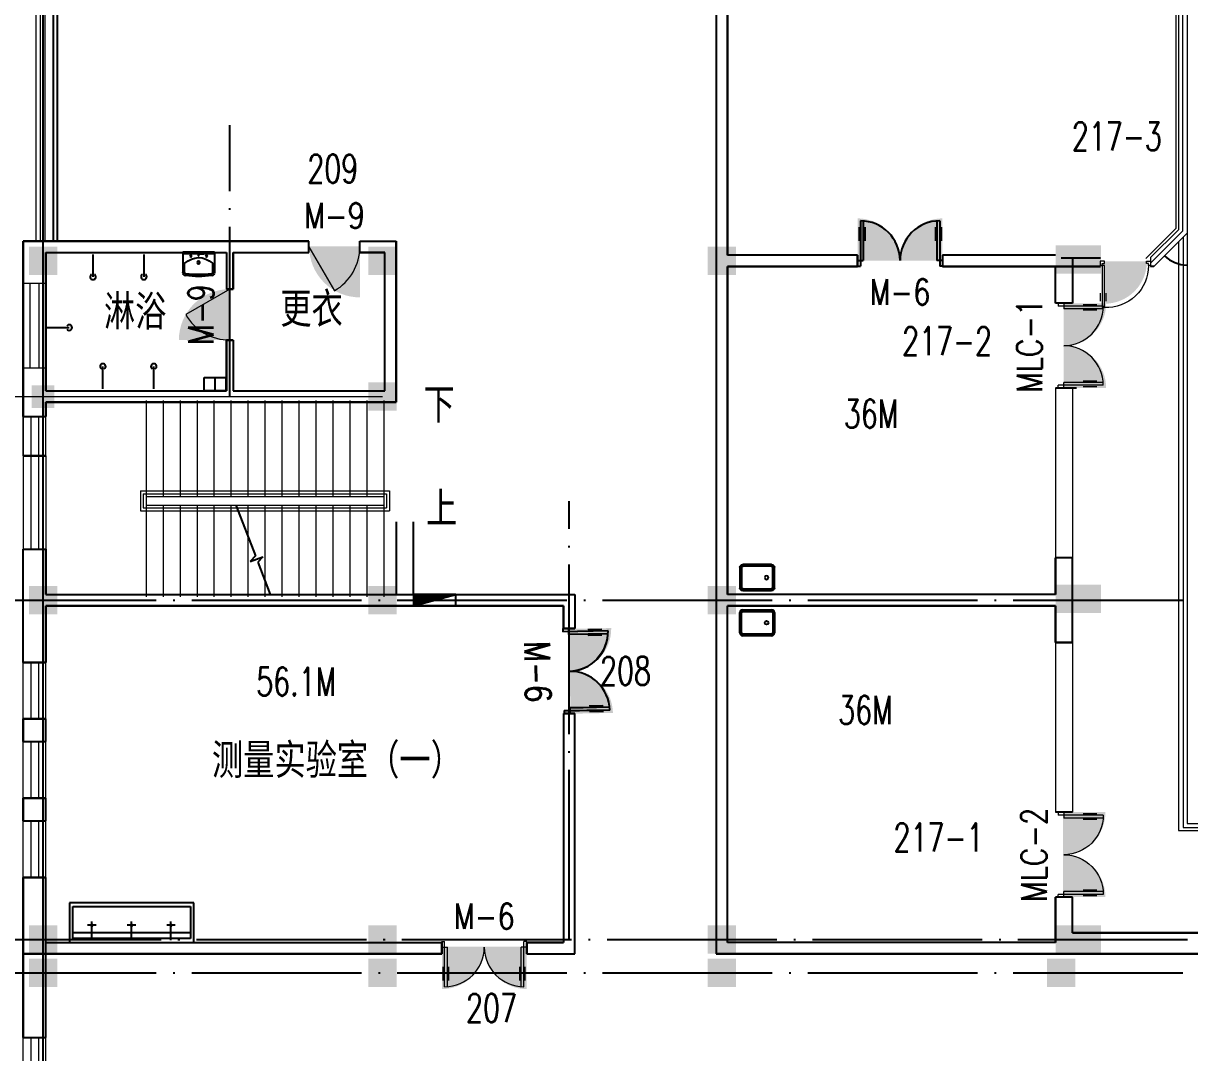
# Model space of a CAD drawing. Extents: x -220435 to 246757, y -381552 to -223577.
# Drawn here: x -36447 to -15827, y -331089 to -312890 of the extents above; entities that cross this region are included whole.
import ezdxf
from ezdxf.enums import TextEntityAlignment as Align

# ---------------------------------------------------------------- set-up
doc = ezdxf.new("R2010")
doc.units = 0
doc.header["$LTSCALE"] = 1500
doc.header["$MEASUREMENT"] = 0
doc.linetypes.add('DASH', pattern=[0.35, 0.25, -0.1])
doc.linetypes.add('DOTE', pattern=[2.42, 2, -0.2, 0.02, -0.2])
doc.layers.get('0').update_dxf_attribs({"linetype": 'CONTINUOUS'})
doc.layers.get('DEFPOINTS').update_dxf_attribs({"linetype": 'CONTINUOUS'})
for name, color, linetype in [('COLUMN', 7, 'CONTINUOUS'), ('DOTE', 7, 'DOTE'), ('JELIBTLTC', 7, 'CONTINUOUS'), ('LVTRY', 7, 'CONTINUOUS'), ('PUB_WALL', 7, 'CONTINUOUS'), ('STAIR', 7, 'CONTINUOUS'), ('WALL', 7, 'CONTINUOUS'), ('WINDOW_TEXT', 7, 'CONTINUOUS'), ('模压门', 90, 'CONTINUOUS'), ('防盗门', 180, 'CONTINUOUS')]:
    doc.layers.add(name, color=color, linetype=linetype)
for name, color, linetype, lineweight in [('PUB_DIM', 7, 'CONTINUOUS', 0), ('WINDOW', 7, 'CONTINUOUS', 0), ('我的', 7, 'CONTINUOUS', 0)]:
    doc.layers.add(name, color=color, linetype=linetype, lineweight=lineweight)
doc.styles.add('_SIMPLEX', font='SIMPLEX.shx', dxfattribs={"width": 0.8})
doc.styles.add('DIM_FONT', font='TXT.shx', dxfattribs={"width": 0.7})
doc.styles.add('JELIBTLZX1', font='arial.ttf', dxfattribs={"width": 0.65})
doc.styles.add('SIMPLEX', font='SIMPLEX.SHX')

# ---------------------------------------------------------------- blocks, each defined once
blk = doc.blocks.new('M_A20TUI')
for p, q in [((-0.467, 0.471), (-0.467, -0.062)), ((-0.433, 0.47), (-0.433, 0.004)), ((0.433, 0.47), (0.433, 0.004)), ((0.467, 0.471), (0.467, -0.062)), ((-0.483, 0.396), (-0.483, 0.235)), ((-0.417, 0.396), (-0.417, 0.235)), ((0.417, 0.396), (0.417, 0.235)), ((0.483, 0.396), (0.483, 0.235)), ((-0.5, 0.004), (-0.433, 0.004)), ((-0.5, 0.004), (-0.5, -0.062)), ((0.5, 0.004), (0.433, 0.004)), ((0.5, 0.004), (0.5, -0.062)), ((-0.5, -0.062), (-0.467, -0.062)), ((0.5, -0.062), (0.467, -0.062))]:
    blk.add_line(p, q)
for centre, start, end in [((-0.467, 0.004), 0, 90), ((0.467, 0.004), 90, 180)]:
    blk.add_arc(centre, 0.467, start, end)
blk = doc.blocks.new('_WBLK')
for p, q in [((-0.5, 0.5), (0.5, 0.5)), ((0.5, 0.167), (-0.5, 0.167)), ((0.5, -0.167), (-0.5, -0.167)), ((-0.5, -0.5), (0.5, -0.5))]:
    blk.add_line(p, q)
at = {"layer": 'WINDOW_TEXT', "style": 'SIMPLEX', "flags": 9}
blk.add_attdef('A', text='', height=1, dxfattribs=at).set_placement((0, 1.5), align=Align.MIDDLE)
blk = doc.blocks.new('_LV16')
for p, q in [((-75.7, 264.7), (73.5, 264.7)), ((0, 0), (0, 329.6))]:
    blk.add_line(p, q)
blk.add_circle((0, 264.7), 16.2)
blk = doc.blocks.new('_FZH')
blk.add_solid([(-0.5, -0.5), (0.5, -0.5), (-0.5, 0.5), (0.5, 0.5)])
blk = doc.blocks.new('_GCBLK')
at = {"linetype": 'DASH'}
for p, q in [((-0.5, -0.5), (-0.5, 0.5)), ((0.5, -0.5), (0.5, 0.5)), ((-0.5, 0.2), (0.5, 0.2)), ((-0.5, -0.2), (0.5, -0.2))]:
    blk.add_line(p, q, dxfattribs=at)
at = {"layer": 'WINDOW_TEXT', "style": 'SIMPLEX', "flags": 9}
blk.add_attdef('A', text='', height=1, dxfattribs=at).set_placement((0, 1.5), align=Align.MIDDLE)
blk = doc.blocks.new('_LV1')
for p, q in [((-280, 0), (280, 0)), ((-280, 0), (-280, -361)), ((280, 0), (280, -361)), ((-280, -29), (280, -29)), ((0, -29), (-90, -29)), ((-90, -29), (90, -29)), ((-251, -356), (-251, -214)), ((251, -356), (251, -215))]:
    blk.add_line(p, q)
for centre, radius in [((-139, -69), 15), ((1, -182), 24.9), ((0, -57), 8), ((139, -69), 15)]:
    blk.add_circle(centre, radius)
for centre, radius, start, end in [((-223, -214), 28, 133.1543, 180), ((0, -452), 354, 46.7581, 133.1543), ((223, -215), 28, 0, 46.7581), ((-224, -361), 56, 180, 263.481), ((-223, -356), 28, 180, 263.4984), ((0, 1600), 1997, 263.4984, 276.5122), ((223, -356), 28, 276.5122, 0), ((224, -361), 56, 276.519, 0), ((0, 1600), 2029, 263.481, 276.519)]:
    blk.add_arc(centre, radius, start, end)
blk = doc.blocks.new('_LV10')
blk.add_line((0, -37), (0, -432))
blk.add_arc((0, -432), 50, 121.0332, 58.9668)
blk = doc.blocks.new('M_A1SFU')
blk.add_line((-0.5, 0), (0, -0.866))
blk.add_arc((-0.5, 0), 1, 300, 0)
blk = doc.blocks.new('_LV11')
for p, q in [((-255, 0), (255, 0)), ((-305, -410), (-305, -50)), ((-275, -410), (-275, -50)), ((-255, -30), (255, -30)), ((275, -50), (275, -410)), ((305, -50), (305, -410)), ((255, -430), (-255, -430)), ((255, -460), (-255, -460))]:
    blk.add_line(p, q)
blk.add_circle((165, -230), 32.5)
for centre, radius, start, end in [((-255, -50), 50, 90, 180), ((255, -50), 50, 0, 90), ((-255, -50), 20, 90, 180), ((255, -50), 20, 0, 90), ((-255, -410), 50, 180, 270), ((-255, -410), 20, 180, 270), ((255, -410), 50, 270, 0), ((255, -410), 20, 270, 0)]:
    blk.add_arc(centre, radius, start, end)
blk = doc.blocks.new('M_A23MCU')
for p, q in [((-0.489, 0.782), (-0.489, 0.624)), ((-0.454, 0.081), (-0.454, 0.905)), ((-0.454, 0.905), (-0.413, 0.905)), ((-0.413, 0.905), (-0.413, 0.081)), ((-0.378, 0.782), (-0.378, 0.624)), ((-0.495, -0.002), (-0.495, 0.081)), ((-0.495, 0.081), (-0.454, 0.081)), ((-0.413, 0.081), (-0.454, 0.081)), ((-0.454, 0.081), (-0.454, 0.039)), ((-0.454, 0.039), (-0.413, 0.039)), ((-0.413, 0.039), (-0.413, -0.002)), ((0.412, 0.039), (0.412, -0.002)), ((0.453, 0.039), (0.412, 0.039)), ((0.453, 0.081), (0.453, 0.039)), ((0.494, 0.081), (0.453, 0.081)), ((0.494, -0.002), (0.494, 0.081)), ((-0.413, -0.002), (-0.495, -0.002)), ((-0.495, -0.002), (-0.495, -0.002)), ((0.412, -0.002), (0.494, -0.002)), ((0.494, -0.002), (0.494, -0.002))]:
    blk.add_line(p, q)
blk.add_arc((-0.372, 0.082), 0.825, 359.9283, 92.866)

msp = doc.modelspace()

# ---------------------------------------------------------------- hatches: boundary and pattern name
at = {"linetype": 'ByBlock'}
h = msp.add_hatch(dxfattribs=at)
h.set_pattern_fill('ANSI31', color=256, scale=10, angle=90, style=0)
h.set_pattern_definition([(135, (116741.9498, -225346.7467), (-0.8838834765, -0.8838834765), [])])
h.paths.add_polyline_path([(-29548.8, -322989.3), (-29548.8, -323189.3), (-28798.8, -322989.3)])
at = {"layer": '模压门'}
for points in [[(-30494.8, -317735.7, -0.4142136), (-31394.8, -316835.7), (-30494.8, -316835.7)], [(-17331.7, -317847.2, 0.4142136), (-16581.7, -317097.2), (-17331.7, -317097.2)], [(-33696.8, -318489.1, -0.4142136), (-32796.8, -317589.1), (-32796.8, -318489.1)]]:
    msp.add_hatch(color=256, dxfattribs=at).paths.add_polyline_path(points)
at = {"layer": '防盗门'}
for points in [[(-21696.8, -316338.7, -0.4142136), (-20946.8, -317088.7), (-21696.8, -317088.7)], [(-20196.8, -316338.7, 0.4142136), (-20946.8, -317088.7), (-20196.8, -317088.7)], [(-17302.9, -317838.8, -0.4142136), (-18052.9, -318588.8), (-18052.9, -317838.8)], [(-17302.9, -319338.8, 0.4142136), (-18052.9, -318588.8), (-18052.9, -319338.8)], [(-26053.5, -323581.7, -0.4142136), (-26788.1, -324346.7), (-26803.3, -323596.8)], [(-26023.1, -325081.4, 0.4142136), (-26788.1, -324346.7), (-26773, -325096.5)], [(-17315.2, -326836.1, -0.4142136), (-18065.2, -327586.1), (-18065.2, -326836.1)], [(-17315.2, -328336.1, 0.4142136), (-18065.2, -327586.1), (-18065.2, -328336.1)], [(-29047.4, -329964.3, 0.4142136), (-28297.4, -329214.3), (-29047.4, -329214.3)], [(-27547.4, -329964.3, -0.4142136), (-28297.4, -329214.3), (-27547.4, -329214.3)]]:
    msp.add_hatch(color=256, dxfattribs=at).paths.add_polyline_path(points)

# ---------------------------------------------------------------- linework, layer by layer
at = {"linetype": 'ByBlock'}
for p, q in [((-35917.1, -311339.3), (-35917.1, -316739.3)), ((-35847.1, -311339.3), (-35847.1, -316739.3)), ((-33058.6, -319149.3), (-33058.6, -319389.3)), ((-29847.1, -322989.3), (-29847.1, -321705.6)), ((-29547.1, -322989.3), (-29547.1, -321705.6)), ((-29847.1, -322989.3), (-29547.1, -322989.3)), ((-29548.8, -323189.3), (-28798.8, -322989.3))]:
    msp.add_line(p, q, dxfattribs=at)
at = {"lineweight": 20}
for p, q in [((-18197.1, -319339.5), (-18197.1, -322339.5)), ((-17897.1, -319339.5), (-17897.1, -322339.5)), ((-18197.1, -323839.3), (-18197.1, -326839.3)), ((-17897.1, -323839.3), (-17897.1, -326839.3))]:
    msp.add_line(p, q, dxfattribs=at)
at = {"linetype": 'ByBlock'}
for points in [[(-33248.6, -319149.3), (-32868.6, -319149.3), (-32868.6, -319389.3), (-33248.6, -319389.3), (-33248.6, -319149.3)], [(-29548.8, -323189.3), (-28798.8, -323189.3), (-28798.8, -322989.3), (-29548.8, -322989.3), (-29548.8, -323189.3)]]:
    msp.add_lwpolyline(points, dxfattribs=at)
msp.add_arc((-15873.5, -316601.5), 561.8, 225.15299, 269.84701, dxfattribs=at)
at = {"layer": 'DEFPOINTS', "linetype": 'ByBlock'}
for p in [(-15873.5, -316601.5), (-16154.4, -317088), (-16461.4, -317189.3), (-15873.5, -327039.3)]:
    msp.add_point(p, dxfattribs=at)
at = {"layer": 'DOTE'}
for p, q in [((-36097.1, -348513.9), (-36097.1, -267923.9)), ((-36097.1, -349213.9), (-36097.1, -268623.9)), ((-32797.1, -319489.3), (-32797.1, -314690.8)), ((-26797.1, -329089.3), (-26797.1, -321339.2)), ((-37097.1, -323089.3), (6802.9, -323089.3)), ((-37012.7, -329089.3), (6902.9, -329089.3)), ((-37097.1, -329679.3), (6902.9, -329679.3))]:
    msp.add_line(p, q, dxfattribs=at)
at = {"layer": 'LVTRY'}
for p, q in [((-35631, -328441.5), (-35631, -329131.5)), ((-33431, -328441.5), (-35631, -328441.5)), ((-33431, -329131.5), (-33431, -328441.5)), ((-35571, -329071.5), (-35571, -328501.5)), ((-35571, -328501.5), (-33491, -328501.5)), ((-33491, -328501.5), (-33491, -329071.5)), ((-33491, -328971.5), (-35571, -328971.5)), ((-33491, -329071.5), (-35571, -329071.5))]:
    msp.add_line(p, q, dxfattribs=at)
at = {"layer": 'PUB_DIM'}
msp.add_line((-41532.5, -319489.3), (-30097.1, -319489.3), dxfattribs=at)
at = {"layer": 'PUB_WALL'}
for p, q in [((-24197.1, -304989.3), (-24197.1, -329339.3)), ((-24197.1, -304989.3), (-24197.1, -329339.3)), ((-23997.1, -311189.3), (-23997.1, -316989.3)), ((-23997.1, -316989.3), (-23997.1, -311189.3)), ((-36447.1, -316739.3), (-31396.7, -316739.3)), ((-36447.1, -319839.3), (-36447.1, -316739.3)), ((-31396.7, -316739.3), (-36447.1, -316739.3)), ((-36447.1, -316739.3), (-36447.1, -319839.3)), ((-31396.7, -316939.3), (-31396.7, -316739.3)), ((-31396.7, -316939.3), (-31396.7, -316739.3)), ((-30496.7, -316939.3), (-30496.7, -316739.3)), ((-30496.7, -316739.3), (-29853.3, -316739.3)), ((-30496.7, -316939.3), (-30496.7, -316739.3)), ((-30496.7, -316739.3), (-29853.3, -316739.3)), ((-29853.3, -319589.3), (-29853.3, -316739.3)), ((-29853.3, -316739.3), (-29853.3, -319589.3)), ((-36047.1, -319389.3), (-36047.1, -316939.3)), ((-36047.1, -316939.3), (-32857.1, -316939.3)), ((-36047.1, -316989.3), (-36047.1, -316939.3)), ((-36047.1, -316989.3), (-36047.1, -316939.3)), ((-36047.1, -316939.3), (-32857.1, -316939.3)), ((-36047.1, -316939.3), (-36047.1, -319389.3)), ((-32857.1, -316939.3), (-32857.1, -317588.9)), ((-32857.1, -316939.3), (-32857.1, -317588.9)), ((-32737.1, -316939.3), (-31396.7, -316939.3)), ((-32737.1, -316939.3), (-32737.1, -317588.9)), ((-32737.1, -317588.9), (-32737.1, -316939.3)), ((-32737.1, -316939.3), (-31396.7, -316939.3)), ((-30496.7, -316939.3), (-30053.3, -316939.3)), ((-30053.3, -316939.3), (-30496.7, -316939.3)), ((-30053.3, -319389.3), (-30053.3, -316939.3)), ((-30053.3, -319389.3), (-30053.3, -316939.3)), ((-21696.9, -316989.3), (-23997.1, -316989.3)), ((-21696.9, -316989.3), (-23997.1, -316989.3)), ((-21696.9, -316989.3), (-21696.9, -317189.3)), ((-21696.9, -317189.3), (-21696.9, -316989.3)), ((-20196.9, -316989.3), (-20196.9, -317189.3)), ((-18197.1, -316989.3), (-20196.9, -316989.3)), ((-18197.1, -316989.3), (-20196.9, -316989.3)), ((-20196.9, -316989.3), (-20196.9, -317189.3)), ((-17400.5, -317039.3), (-18097.1, -317039.3)), ((-17400.5, -317039.3), (-18097.1, -317039.3)), ((-17897.1, -317039.3), (-17897.1, -317839.5)), ((-17897.1, -317039.3), (-17897.1, -317839.5)), ((-23997.1, -317189.3), (-23997.1, -322989.3)), ((-21696.9, -317189.3), (-23997.1, -317189.3)), ((-23997.1, -322989.3), (-23997.1, -317189.3)), ((-23997.1, -317189.3), (-21696.9, -317189.3)), ((-17400.5, -317189.3), (-20196.9, -317189.3)), ((-20196.9, -317189.3), (-17400.5, -317189.3)), ((-18197.1, -317839.5), (-18197.1, -317189.3)), ((-18197.1, -317839.5), (-18197.1, -317189.3)), ((-16461.4, -317189.3), (-16516.9, -317189.3)), ((-16461.4, -317189.3), (-16516.9, -317189.3)), ((-36447.1, -319839.3), (-36447.1, -317439.3)), ((-36447.1, -319839.3), (-36447.1, -317439.3)), ((-32737.1, -317588.9), (-32857.1, -317588.9)), ((-32857.1, -317588.9), (-32737.1, -317588.9)), ((-17897.1, -317839.5), (-18197.1, -317839.5)), ((-17897.1, -317839.5), (-18197.1, -317839.5)), ((-32857.1, -318488.9), (-32857.1, -319389.3)), ((-32737.1, -318488.9), (-32857.1, -318488.9)), ((-32857.1, -319389.3), (-32857.1, -318488.9)), ((-32857.1, -318488.9), (-32737.1, -318488.9)), ((-32737.1, -318488.9), (-32737.1, -319389.3)), ((-32737.1, -318488.9), (-32737.1, -319389.3)), ((-36047.1, -319389.3), (-32857.1, -319389.3)), ((-36047.1, -319389.3), (-32857.1, -319389.3)), ((-32737.1, -319389.3), (-30053.3, -319389.3)), ((-32737.1, -319389.3), (-30053.3, -319389.3)), ((-17827.1, -319339.5), (-18197.1, -319339.5)), ((-17827.1, -319339.5), (-18197.1, -319339.5)), ((-36047.1, -319589.3), (-29853.3, -319589.3)), ((-36047.1, -319839.3), (-36047.1, -319589.3)), ((-36047.1, -319839.3), (-36047.1, -319589.3)), ((-36047.1, -319839.3), (-36047.1, -319589.3)), ((-36047.1, -319589.3), (-36047.1, -319839.3)), ((-29853.3, -319589.3), (-36047.1, -319589.3)), ((-36447.1, -319839.3), (-36047.1, -319839.3)), ((-36447.1, -319839.3), (-36047.1, -319839.3)), ((-36047.1, -320539.3), (-36447.1, -320539.3)), ((-36447.1, -320539.3), (-36047.1, -320539.3)), ((-36047.1, -320539.3), (-36447.1, -320539.3)), ((-36447.1, -320539.3), (-36047.1, -320539.3)), ((-36447.1, -324189.3), (-36447.1, -322189.3)), ((-36447.1, -322189.3), (-36047.1, -322189.3)), ((-36447.1, -324189.3), (-36447.1, -322189.3)), ((-36447.1, -322189.3), (-36047.1, -322189.3)), ((-36047.1, -322989.3), (-36047.1, -322189.3)), ((-36047.1, -322189.3), (-36047.1, -322989.3)), ((-17897.1, -322339.5), (-18197.1, -322339.5)), ((-18197.1, -322989.3), (-18197.1, -322339.5)), ((-17897.1, -322339.5), (-18197.1, -322339.5)), ((-18197.1, -322339.5), (-18197.1, -322989.3)), ((-17897.1, -323839.3), (-17897.1, -322339.5)), ((-17897.1, -323839.3), (-17897.1, -322339.5)), ((-36047.1, -322989.3), (-26697.1, -322989.3)), ((-36047.1, -322989.3), (-26697.1, -322989.3)), ((-26697.1, -322989.3), (-26697.1, -323589.3)), ((-26697.1, -322989.3), (-26697.1, -323589.3)), ((-18197.1, -322989.3), (-23997.1, -322989.3)), ((-18197.1, -322989.3), (-23997.1, -322989.3)), ((-36047.1, -323189.3), (-26897.1, -323189.3)), ((-36047.1, -324189.3), (-36047.1, -323189.3)), ((-26897.1, -323189.3), (-36047.1, -323189.3)), ((-36047.1, -323189.3), (-36047.1, -324189.3)), ((-26897.1, -323189.3), (-26897.1, -323589.3)), ((-26897.1, -323589.3), (-26897.1, -323189.3)), ((-18197.1, -323189.3), (-23997.1, -323189.3)), ((-23997.1, -329139.3), (-23997.1, -323189.3)), ((-23997.1, -329139.3), (-23997.1, -323189.3)), ((-23997.1, -323189.3), (-18197.1, -323189.3)), ((-18197.1, -323839.3), (-18197.1, -323189.3)), ((-18197.1, -323189.3), (-18197.1, -323839.3)), ((-26897.1, -323589.3), (-26697.1, -323589.3)), ((-26697.1, -323589.3), (-26897.1, -323589.3)), ((-17897.1, -323839.3), (-18197.1, -323839.3)), ((-18197.1, -323839.3), (-17897.1, -323839.3)), ((-36447.1, -324189.3), (-36047.1, -324189.3)), ((-36047.1, -324189.3), (-36447.1, -324189.3)), ((-26897.1, -325089.3), (-26897.1, -329139.3)), ((-26897.1, -325089.3), (-26697.1, -325089.3)), ((-26697.1, -325089.3), (-26897.1, -325089.3)), ((-26897.1, -325089.3), (-26897.1, -329139.3)), ((-26697.1, -329339.3), (-26697.1, -325089.3)), ((-26697.1, -329339.3), (-26697.1, -325089.3)), ((-36447.1, -325589.3), (-36447.1, -325189.3)), ((-36447.1, -325189.3), (-36047.1, -325189.3)), ((-36447.1, -325189.3), (-36447.1, -325589.3)), ((-36047.1, -325189.3), (-36447.1, -325189.3)), ((-36047.1, -325589.3), (-36047.1, -325189.3)), ((-36047.1, -325589.3), (-36047.1, -325189.3)), ((-36447.1, -325589.3), (-36047.1, -325589.3)), ((-36447.1, -325589.3), (-36047.1, -325589.3)), ((-36447.1, -326989.3), (-36447.1, -326589.3)), ((-36447.1, -326589.3), (-36047.1, -326589.3)), ((-36447.1, -326589.3), (-36447.1, -326989.3)), ((-36047.1, -326589.3), (-36447.1, -326589.3)), ((-36047.1, -326989.3), (-36047.1, -326589.3)), ((-36047.1, -326989.3), (-36047.1, -326589.3)), ((-36447.1, -326989.3), (-36047.1, -326989.3)), ((-36447.1, -326989.3), (-36047.1, -326989.3)), ((-17897.1, -326839.3), (-18197.1, -326839.3)), ((-17897.1, -326839.3), (-18197.1, -326839.3)), ((-36447.1, -330819.3), (-36447.1, -327989.3)), ((-36447.1, -327989.3), (-36047.1, -327989.3)), ((-36447.1, -327989.3), (-36447.1, -330819.3)), ((-36047.1, -327989.3), (-36447.1, -327989.3)), ((-36047.1, -330819.3), (-36047.1, -327989.3)), ((-36047.1, -330819.3), (-36047.1, -327989.3)), ((-18197.1, -329139.3), (-18197.1, -328339.3)), ((-17897.1, -328339.3), (-18197.1, -328339.3)), ((-17897.1, -328339.3), (-18197.1, -328339.3)), ((-18197.1, -328339.3), (-18197.1, -329139.3)), ((-17897.1, -328969.3), (-17897.1, -328339.3)), ((-17897.1, -328969.3), (-17897.1, -328339.3)), ((-17897.1, -328969.3), (5902.9, -328969.3)), ((5902.9, -328969.3), (-17897.1, -328969.3)), ((-36067.1, -329139.3), (-29047.5, -329139.3)), ((-36067.1, -329139.3), (-29047.5, -329139.3)), ((-29047.5, -329339.3), (-29047.5, -329139.3)), ((-29047.5, -329139.3), (-29047.5, -329339.3)), ((-27547.5, -329339.3), (-27547.5, -329139.3)), ((-27547.5, -329139.3), (-26897.1, -329139.3)), ((-26897.1, -329139.3), (-27547.5, -329139.3)), ((-27547.5, -329139.3), (-27547.5, -329339.3)), ((-18197.1, -329139.3), (-23997.1, -329139.3)), ((-18197.1, -329139.3), (-23997.1, -329139.3)), ((-36447.1, -329339.3), (-29047.5, -329339.3)), ((-29047.5, -329339.3), (-36447.1, -329339.3)), ((-27547.5, -329339.3), (-26697.1, -329339.3)), ((-27547.5, -329339.3), (-26697.1, -329339.3)), ((6202.9, -329339.3), (-24197.1, -329339.3)), ((-24197.1, -329339.3), (6202.9, -329339.3)), ((-36447.1, -330819.3), (-36047.1, -330819.3)), ((-36447.1, -330819.3), (-36047.1, -330819.3))]:
    msp.add_line(p, q, dxfattribs=at)
at = {"layer": 'STAIR'}
for p, q in [((-32691.4, -321406.4), (-32344.6, -322307)), ((-32344.6, -322307), (-32435, -322406.1)), ((-32435, -322406.1), (-32211.1, -322319.9)), ((-32211.1, -322319.9), (-32301.5, -322419)), ((-32301.5, -322419), (-32081.9, -322989.3))]:
    msp.add_line(p, q, dxfattribs=at)
at = {"layer": 'WALL'}
for p, q in [((-24197.1, -304989.3), (-24197.1, -329339.3)), ((-23997.1, -311189.3), (-23997.1, -316989.3)), ((-36447.1, -316739.3), (-31396.7, -316739.3)), ((-36447.1, -319839.3), (-36447.1, -316739.3)), ((-31396.7, -316939.3), (-31396.7, -316739.3)), ((-30496.7, -316939.3), (-30496.7, -316739.3)), ((-30496.7, -316739.3), (-29853.3, -316739.3)), ((-29853.3, -319589.3), (-29853.3, -316739.3)), ((-36047.1, -319389.3), (-36047.1, -316939.3)), ((-36047.1, -316939.3), (-32857.1, -316939.3)), ((-36047.1, -316989.3), (-36047.1, -316939.3)), ((-32857.1, -316939.3), (-32857.1, -317588.9)), ((-32737.1, -316939.3), (-31396.7, -316939.3)), ((-32737.1, -316939.3), (-32737.1, -317588.9)), ((-30496.7, -316939.3), (-30053.3, -316939.3)), ((-30053.3, -319389.3), (-30053.3, -316939.3)), ((-21696.9, -316989.3), (-23997.1, -316989.3)), ((-21696.9, -316989.3), (-21696.9, -317189.3)), ((-20196.9, -316989.3), (-20196.9, -317189.3)), ((-18197.1, -316989.3), (-20196.9, -316989.3)), ((-17400.5, -317039.3), (-18097.1, -317039.3)), ((-17897.1, -317039.3), (-17897.1, -317839.5)), ((-23997.1, -317189.3), (-23997.1, -322989.3)), ((-21696.9, -317189.3), (-23997.1, -317189.3)), ((-17400.5, -317189.3), (-20196.9, -317189.3)), ((-18197.1, -317839.5), (-18197.1, -317189.3)), ((-16461.4, -317189.3), (-16516.9, -317189.3)), ((-36447.1, -319839.3), (-36447.1, -317439.3)), ((-32737.1, -317588.9), (-32857.1, -317588.9)), ((-17897.1, -317839.5), (-18197.1, -317839.5)), ((-32857.1, -318488.9), (-32857.1, -319389.3)), ((-32737.1, -318488.9), (-32857.1, -318488.9)), ((-32737.1, -318488.9), (-32737.1, -319389.3)), ((-36047.1, -319389.3), (-32857.1, -319389.3)), ((-32737.1, -319389.3), (-30053.3, -319389.3)), ((-17827.1, -319339.5), (-18197.1, -319339.5)), ((-36047.1, -319589.3), (-29853.3, -319589.3)), ((-36047.1, -319839.3), (-36047.1, -319589.3)), ((-36047.1, -319839.3), (-36047.1, -319589.3)), ((-36447.1, -319839.3), (-36047.1, -319839.3)), ((-36047.1, -320539.3), (-36447.1, -320539.3)), ((-36447.1, -320539.3), (-36047.1, -320539.3)), ((-36447.1, -324189.3), (-36447.1, -322189.3)), ((-36447.1, -322189.3), (-36047.1, -322189.3)), ((-36047.1, -322989.3), (-36047.1, -322189.3)), ((-17897.1, -322339.5), (-18197.1, -322339.5)), ((-18197.1, -322989.3), (-18197.1, -322339.5)), ((-17897.1, -323839.3), (-17897.1, -322339.5)), ((-36047.1, -322989.3), (-26697.1, -322989.3)), ((-26697.1, -322989.3), (-26697.1, -323589.3)), ((-18197.1, -322989.3), (-23997.1, -322989.3)), ((-36047.1, -323189.3), (-26897.1, -323189.3)), ((-36047.1, -324189.3), (-36047.1, -323189.3)), ((-26897.1, -323189.3), (-26897.1, -323589.3)), ((-18197.1, -323189.3), (-23997.1, -323189.3)), ((-23997.1, -329139.3), (-23997.1, -323189.3)), ((-18197.1, -323839.3), (-18197.1, -323189.3)), ((-26897.1, -323589.3), (-26697.1, -323589.3)), ((-17897.1, -323839.3), (-18197.1, -323839.3)), ((-36447.1, -324189.3), (-36047.1, -324189.3)), ((-26897.1, -325089.3), (-26897.1, -329139.3)), ((-26897.1, -325089.3), (-26697.1, -325089.3)), ((-26697.1, -329339.3), (-26697.1, -325089.3)), ((-36447.1, -325589.3), (-36447.1, -325189.3)), ((-36447.1, -325189.3), (-36047.1, -325189.3)), ((-36047.1, -325589.3), (-36047.1, -325189.3)), ((-36447.1, -325589.3), (-36047.1, -325589.3)), ((-36447.1, -326989.3), (-36447.1, -326589.3)), ((-36447.1, -326589.3), (-36047.1, -326589.3)), ((-36047.1, -326989.3), (-36047.1, -326589.3)), ((-36447.1, -326989.3), (-36047.1, -326989.3)), ((-17897.1, -326839.3), (-18197.1, -326839.3)), ((-36447.1, -330819.3), (-36447.1, -327989.3)), ((-36447.1, -327989.3), (-36047.1, -327989.3)), ((-36047.1, -330819.3), (-36047.1, -327989.3)), ((-18197.1, -329139.3), (-18197.1, -328339.3)), ((-17897.1, -328339.3), (-18197.1, -328339.3)), ((-17897.1, -328969.3), (-17897.1, -328339.3)), ((-17897.1, -328969.3), (5902.9, -328969.3)), ((-36067.1, -329139.3), (-29047.5, -329139.3)), ((-29047.5, -329339.3), (-29047.5, -329139.3)), ((-27547.5, -329339.3), (-27547.5, -329139.3)), ((-27547.5, -329139.3), (-26897.1, -329139.3)), ((-18197.1, -329139.3), (-23997.1, -329139.3)), ((-36447.1, -329339.3), (-29047.5, -329339.3)), ((-27547.5, -329339.3), (-26697.1, -329339.3)), ((6202.9, -329339.3), (-24197.1, -329339.3)), ((-36447.1, -330819.3), (-36047.1, -330819.3))]:
    msp.add_line(p, q, dxfattribs=at)
at = {"layer": 'WINDOW'}
for p, q in [((-15873.5, -271139.3), (-15873.5, -327039.3)), ((-16073.5, -305660), (-16073.5, -316518.6)), ((-16023.5, -305639.3), (-16023.5, -316539.3)), ((-15951.7, -305611.7), (-15951.7, -316566.9)), ((-36227.1, -311439.3), (-36227.1, -316739.3)), ((-36147.1, -311439.3), (-36147.1, -316739.3)), ((-36067.1, -311439.3), (-36067.1, -316739.3)), ((-16073.5, -316518.6), (-16602.8, -317047.9)), ((-16023.5, -316539.3), (-16516.9, -317032.7)), ((-15951.7, -316566.9), (-16516.9, -317132.1)), ((-15873.5, -316601.5), (-16461.4, -317189.3)), ((-15943.5, -316671.5), (-15943.5, -327109.3)), ((-16023.5, -316751.5), (-16023.5, -327159.3)), ((-16516.9, -317032.7), (-16516.9, -317189.3)), ((-34276.2, -319561.4), (-34276.2, -323031.4)), ((-33976.2, -319561.4), (-33976.2, -321256.4)), ((-33676.2, -319561.4), (-33676.2, -321256.4)), ((-33376.2, -319561.4), (-33376.2, -321256.4)), ((-33076.2, -319561.4), (-33076.2, -321256.4)), ((-32776.2, -319561.4), (-32776.2, -321256.4)), ((-32476.2, -319561.4), (-32476.2, -321256.4)), ((-32176.2, -319561.4), (-32176.2, -321256.4)), ((-31876.2, -319561.4), (-31876.2, -321256.4)), ((-31576.2, -319561.4), (-31576.2, -321256.4)), ((-31276.2, -319561.4), (-31276.2, -321256.4)), ((-30976.2, -319561.4), (-30976.2, -321256.4)), ((-30676.2, -319561.4), (-30676.2, -321256.4)), ((-30376.2, -319561.4), (-30376.2, -321256.4)), ((-30076.2, -319561.4), (-30076.2, -323031.4)), ((-36447.1, -319839.3), (-36447.1, -322189.3)), ((-36447.1, -320539.3), (-36447.1, -322189.3)), ((-36313.7, -320539.3), (-36313.7, -322189.3)), ((-36180.4, -320539.3), (-36180.4, -322189.3)), ((-36047.1, -320539.3), (-36047.1, -322189.3)), ((-34376.2, -321156.4), (-29976.2, -321156.4)), ((-34376.2, -321156.4), (-34376.2, -321506.4)), ((-34326.2, -321206.4), (-30026.2, -321206.4)), ((-34326.2, -321206.4), (-34326.2, -321456.4)), ((-34276.2, -321256.4), (-30076.2, -321256.4)), ((-30026.2, -321206.4), (-30026.2, -321456.4)), ((-29976.2, -321156.4), (-29976.2, -321506.4)), ((-34326.2, -321456.4), (-30026.2, -321456.4)), ((-34276.2, -321406.4), (-30076.2, -321406.4)), ((-33976.2, -321406.4), (-33976.2, -323031.4)), ((-33676.2, -321406.4), (-33676.2, -323031.4)), ((-33376.2, -321406.4), (-33376.2, -323031.4)), ((-33076.2, -321406.4), (-33076.2, -323031.4)), ((-32776.2, -321406.4), (-32776.2, -323031.4)), ((-32476.2, -321406.4), (-32476.2, -323031.4)), ((-32176.2, -321406.4), (-32176.2, -323031.4)), ((-31876.2, -321406.4), (-31876.2, -323031.4)), ((-31576.2, -321406.4), (-31576.2, -323031.4)), ((-31276.2, -321406.4), (-31276.2, -323031.4)), ((-30976.2, -321406.4), (-30976.2, -323031.4)), ((-30676.2, -321406.4), (-30676.2, -323031.4)), ((-30376.2, -321406.4), (-30376.2, -323031.4)), ((-34376.2, -321506.4), (-29976.2, -321506.4)), ((-15873.5, -327039.3), (3702.9, -327039.3)), ((-16023.5, -327159.3), (3822.9, -327159.3)), ((-15943.5, -327109.3), (3772.9, -327109.3))]:
    msp.add_line(p, q, dxfattribs=at)

# ---------------------------------------------------------------- block references
at = {"layer": 'COLUMN'}
for p, xscale, yscale, zscale in [((-36097.1, -317089.3), 500, 500, 500), ((-30097.1, -317089.3), 500, 500, 500), ((-24097.1, -317089.3), 500, 500, 500), ((-36097.1, -319489.3), 400, 400, 400), ((-30097.1, -319489.3), 500, 500, 500), ((-36097.1, -323089.3), 500, 500, 500), ((-30097.1, -323089.3), 500, 500, 500), ((-24097.1, -323089.3), 500, 500, 500), ((-36097.1, -329089.3), 500, 500, 500), ((-30097.1, -329089.3), 500, 500, 500), ((-24097.1, -329089.3), 500, 500, 500), ((-36097.1, -329679.3), 500, 500, 500), ((-30097.1, -329679.3), 500, 500, 500), ((-24097.1, -329679.3), 500, 500, 500), ((-18097.1, -329679.3), 500, 500, 500)]:
    msp.add_blockref('_FZH', p, dxfattribs=dict(at, xscale=xscale, yscale=yscale, zscale=zscale))
at = {"layer": 'COLUMN', "xscale": 500, "yscale": 800, "zscale": 500, "rotation": 90}
for p in [(-17797.1, -317066.3), (-17797.1, -323066.3), (-17797.1, -329087)]:
    msp.add_blockref('_FZH', p, dxfattribs=at)
at = {"layer": 'LVTRY', "xscale": -1}
for name, p in [('_LV1', (-33347.5, -316935.1)), ('_LV16', (-35236.3, -329101.5)), ('_LV16', (-34536.3, -329101.5)), ('_LV16', (-33836.3, -329101.5))]:
    msp.add_blockref(name, p, dxfattribs=at)
at = {"layer": 'LVTRY'}
for name, p in [('_LV10', (-35215.3, -316939.3)), ('_LV10', (-34315.3, -316939.3)), ('_LV11', (-23473, -323258.8))]:
    msp.add_blockref(name, p, dxfattribs=at)
for p, rotation in [((-36067.1, -318269.3), 90), ((-35041.1, -319389.3), 180), ((-34141.1, -319389.3), 180)]:
    msp.add_blockref('_LV10', p, dxfattribs=dict(at, rotation=rotation))
at = {"layer": 'LVTRY', "xscale": -1, "rotation": 180}
msp.add_blockref('_LV11', (-23473, -322919.8), dxfattribs=at)
at = {"layer": 'WINDOW'}
ref = msp.add_blockref('M_A1SFU', (-30946.7, -316839.3), dxfattribs=dict(at, xscale=900, yscale=900, zscale=900))
ref.add_attrib('A', 'M-9', dxfattribs={"layer": 'WINDOW_TEXT', "height": 450, "style": '_SIMPLEX', "width": 0.8, "flags": 8}).set_placement((-30946.7, -316289.3), align=Align.MIDDLE)
at = {"layer": 'WINDOW', "xscale": 900, "yscale": -900, "zscale": 900}
msp.add_blockref('M_A23MCU', (-16962.5, -317099.1), dxfattribs=at)
at = {"layer": 'WINDOW', "rotation": 90}
for name, p, xscale, yscale, zscale in [('_GCBLK', (-36247.1, -318239.3), 1500, 400, 1500), ('_WBLK', (-36247.1, -320189.3), 700, 400.0000000000291, 700)]:
    msp.add_blockref(name, p, dxfattribs=dict(at, xscale=xscale, yscale=yscale, zscale=zscale))
at = {"layer": 'WINDOW'}
ref = msp.add_blockref('M_A1SFU', (-32797.1, -318038.9), dxfattribs=dict(at, xscale=-900, yscale=-900, zscale=900, rotation=90))
ref.add_attrib('A', 'M-9', dxfattribs={"layer": 'WINDOW_TEXT', "height": 450, "rotation": 90, "style": '_SIMPLEX', "width": 0.8, "flags": 8}).set_placement((-33307.1, -318038.9), align=Align.MIDDLE)
ref = msp.add_blockref('M_A20TUI', (-18059.7, -318589.5), dxfattribs=dict(at, xscale=-1500, yscale=-1500, zscale=1500, rotation=90))
ref.add_attrib('A', 'MLC-1', dxfattribs={"layer": 'WINDOW_TEXT', "height": 450, "rotation": 90, "style": '_SIMPLEX', "width": 0.8, "flags": 8}).set_placement((-18659.7, -318589.5), align=Align.MIDDLE)
ref = msp.add_blockref('M_A20TUI', (-26807.2, -324339.4), dxfattribs=dict(at, xscale=-1500, yscale=-1500, zscale=1500, rotation=91.15809036870971))
ref.add_attrib('A', 'M-6', dxfattribs={"layer": 'WINDOW_TEXT', "height": 450, "rotation": 271.15809, "style": '_SIMPLEX', "width": 0.8, "flags": 8}).set_placement((-27357.1, -324350.5), align=Align.MIDDLE)
ref = msp.add_blockref('_WBLK', (-36247.1, -324689.3), dxfattribs=dict(at, xscale=1000, yscale=400, zscale=1000, rotation=90))
ref.add_attrib('A', 'C-1', dxfattribs={"layer": 'WINDOW_TEXT', "height": 450, "rotation": 90, "style": '_SIMPLEX', "width": 0.8, "flags": 8}).set_placement((-36897.1, -324689.3), align=Align.MIDDLE)
ref = msp.add_blockref('_WBLK', (-36247.1, -326089.3), dxfattribs=dict(at, xscale=1000, yscale=399.9999999999709, zscale=1000, rotation=90))
ref.add_attrib('A', 'C-1', dxfattribs={"layer": 'WINDOW_TEXT', "height": 450, "rotation": 90, "style": '_SIMPLEX', "width": 0.8, "flags": 8}).set_placement((-36897.1, -326089.3), align=Align.MIDDLE)
ref = msp.add_blockref('M_A20TUI', (-18059.7, -327589.3), dxfattribs=dict(at, xscale=-1500, yscale=1500, zscale=1500, rotation=270))
ref.add_attrib('A', 'MLC-2', dxfattribs={"layer": 'WINDOW_TEXT', "height": 450, "rotation": 90, "style": '_SIMPLEX', "width": 0.8, "flags": 8}).set_placement((-18578.8, -327589.3), align=Align.MIDDLE)
ref = msp.add_blockref('_WBLK', (-36247.1, -327489.3), dxfattribs=dict(at, xscale=1000, yscale=399.9999999999709, zscale=1000, rotation=90))
ref.add_attrib('A', 'C-1', dxfattribs={"layer": 'WINDOW_TEXT', "height": 450, "rotation": 90, "style": '_SIMPLEX', "width": 0.8, "flags": 8}).set_placement((-36897.1, -327489.3), align=Align.MIDDLE)
ref = msp.add_blockref('M_A20TUI', (-28297.5, -329216.7), dxfattribs=dict(at, xscale=-1500, yscale=-1500, zscale=1500))
ref.add_attrib('A', 'M-6', dxfattribs={"layer": 'WINDOW_TEXT', "height": 450, "style": '_SIMPLEX', "width": 0.8, "flags": 8}).set_placement((-28297.5, -328676.7), align=Align.MIDDLE)
ref = msp.add_blockref('_WBLK', (-36247.1, -331319.3), dxfattribs=dict(at, xscale=1000, yscale=399.9999999999709, zscale=1000, rotation=90))
ref.add_attrib('A', 'C-1', dxfattribs={"layer": 'WINDOW_TEXT', "height": 450, "rotation": 90, "style": '_SIMPLEX', "width": 0.8, "flags": 8}).set_placement((-36897.1, -331319.3), align=Align.MIDDLE)
at = {"layer": '防盗门'}
ref = msp.add_blockref('M_A20TUI', (-20946.9, -317089.3), dxfattribs=dict(at, xscale=-1500, yscale=-1500, zscale=1500, rotation=180))
ref.add_attrib('A', 'M-6', dxfattribs={"layer": 'WINDOW_TEXT', "height": 450, "style": '_SIMPLEX', "width": 0.8, "flags": 8}).set_placement((-20946.9, -317639.3), align=Align.MIDDLE)
ref = msp.add_blockref('M_A20TUI', (-26800.8, -324346.9), dxfattribs=dict(at, xscale=-1500, yscale=-1500, zscale=1500, rotation=91.15809036870971))
ref.add_attrib('A', 'M-6', dxfattribs={"layer": 'WINDOW_TEXT', "height": 450, "rotation": 271.15809, "style": '_SIMPLEX', "width": 0.8, "flags": 8}).set_placement((-27350.7, -324358), align=Align.MIDDLE)

# ---------------------------------------------------------------- texts
at = {"layer": 'JELIBTLTC', "style": 'JELIBTLZX1', "width": 0.75}
for s, p in [('淋浴', (-35023.1, -318244.3)), ('更衣', (-31903.6, -318197.3)), ('下', (-29370.9, -319890.8)), ('上', (-29326.6, -321722.6)), ('测量实验室（一）', (-33112.6, -326174.8))]:
    msp.add_text(s, height=540, dxfattribs=at).set_placement(p)
at = {"layer": '我的', "linetype": 'ByBlock', "lineweight": 20, "char_height": 500, "attachment_point": 1, "style": 'DIM_FONT'}
for s, insert, width in [('{\\C1;217-3}', (-17909.8, -314636.3), 1777.13), ('{\\C1;209}', (-31426.7, -315211.9), 1460.707), ('{\\C1;217-2}', (-20910.9, -318259), 1929.46), ('{\\C3;36M}', (-21940.5, -319541.8), 2269.383), ('{\\C1;208}', (-26251.2, -324088.4), 1460.707), ('{\\C3;56.1M}', (-32329.2, -324277.1), 2874.553), ('{\\C3;36M}', (-22041.3, -324780.9), 2269.383), ('{\\C1;217-1}', (-21063.3, -327033.5), 2234.108), ('{\\C1;207}', (-28620.9, -330047.9), 1460.707)]:
    msp.add_mtext(s, dxfattribs=dict(at, insert=insert, width=width))

doc.saveas('drawing.dxf')
